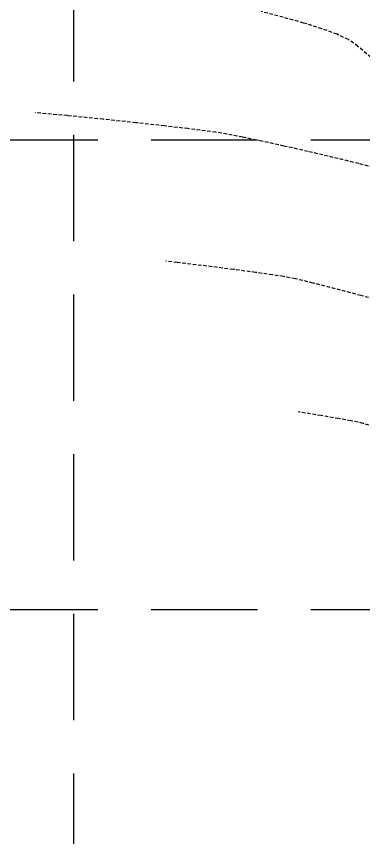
# Model space of a CAD drawing. Header units: inches. Extents: x 7994 to 10114, y 11164 to 12491.
# Drawn here: x 9910.1 to 9934.5, y 11315 to 11372.9 of the extents above; entities that cross this region are included whole.
import ezdxf

# ---------------------------------------------------------------- set-up
doc = ezdxf.new("R2010")
doc.units = ezdxf.units.IN
doc.header["$MEASUREMENT"] = 0
doc.linetypes.add('HIDDEN', pattern=[0.375, 0.25, -0.125])
doc.linetypes.add('x4227topo$0$HIDDEN', pattern=[0.375, 0.25, -0.125])
doc.layers.add('CONTOURS', color=43, linetype='x4227topo$0$HIDDEN')
doc.layers.add('GRID', color=254, linetype='HIDDEN')

msp = doc.modelspace()

# ---------------------------------------------------------------- linework, layer by layer
at = {"layer": 'CONTOURS', "color": 43}
for p, q in [((9928.86, 11372.794, 1230), (9927.317, 11373.191, 1230)), ((9930.304, 11372.389, 1230), (9928.86, 11372.794, 1230)), ((9931.591, 11371.986, 1230), (9930.304, 11372.389, 1230)), ((9932.66, 11371.593, 1230), (9931.591, 11371.986, 1230)), ((9933.451, 11371.22, 1230), (9932.66, 11371.593, 1230)), ((9934.125, 11370.745, 1230), (9933.451, 11371.22, 1230)), ((9935.046, 11369.963, 1230), (9934.125, 11370.745, 1230)), ((9913.671, 11365.863, 1231), (9911.42, 11366.075, 1231)), ((9916.196, 11365.609, 1231), (9913.671, 11365.863, 1231)), ((9918.498, 11365.365, 1231), (9916.196, 11365.609, 1231)), ((9920.509, 11365.141, 1231), (9918.498, 11365.365, 1231)), ((9922.162, 11364.948, 1231), (9920.509, 11365.141, 1231)), ((9923.39, 11364.796, 1231), (9922.162, 11364.948, 1231)), ((9924.124, 11364.696, 1231), (9923.39, 11364.796, 1231)), ((9924.909, 11364.561, 1231), (9924.124, 11364.696, 1231)), ((9926.008, 11364.347, 1231), (9924.909, 11364.561, 1231)), ((9927.364, 11364.064, 1231), (9926.008, 11364.347, 1231)), ((9928.918, 11363.725, 1231), (9927.364, 11364.064, 1231)), ((9930.611, 11363.342, 1231), (9928.918, 11363.725, 1231)), ((9932.387, 11362.925, 1231), (9930.611, 11363.342, 1231)), ((9934.185, 11362.485, 1231), (9932.387, 11362.925, 1231)), ((9935.949, 11362.035, 1231), (9934.185, 11362.485, 1231)), ((9921.403, 11355.52, 1232), (9920.604, 11355.61, 1232)), ((9923.489, 11355.267, 1232), (9921.403, 11355.52, 1232)), ((9925.349, 11355.028, 1232), (9923.489, 11355.267, 1232)), ((9926.914, 11354.818, 1232), (9925.349, 11355.028, 1232)), ((9928.115, 11354.649, 1232), (9926.914, 11354.818, 1232)), ((9928.882, 11354.537, 1232), (9928.115, 11354.649, 1232)), ((9929.72, 11354.371, 1232), (9928.882, 11354.537, 1232)), ((9930.964, 11354.073, 1232), (9929.72, 11354.371, 1232)), ((9932.531, 11353.67, 1232), (9930.964, 11354.073, 1232)), ((9934.343, 11353.187, 1232), (9932.531, 11353.67, 1232)), ((9936.316, 11352.65, 1232), (9934.343, 11353.187, 1232)), ((9930.009, 11344.986, 1233), (9929.915, 11345.001, 1233)), ((9931.534, 11344.731, 1233), (9930.009, 11344.986, 1233)), ((9932.771, 11344.52, 1233), (9931.534, 11344.731, 1233)), ((9933.64, 11344.377, 1233), (9932.771, 11344.52, 1233)), ((9934.502, 11344.183, 1233), (9933.64, 11344.377, 1233)), ((9935.61, 11343.844, 1233), (9934.502, 11344.183, 1233))]:
    msp.add_line(p, q, dxfattribs=at)
at = {"layer": 'GRID', "color": 253, "linetype": 'HIDDEN', "ltscale": 30}
for p, q in [((9914.094, 12455.774), (9914.094, 11298.003)), ((8029.561, 11364.153), (10080.211, 11364.153)), ((8029.561, 11331.078), (10080.211, 11331.078))]:
    msp.add_line(p, q, dxfattribs=at)

doc.saveas('drawing.dxf')
